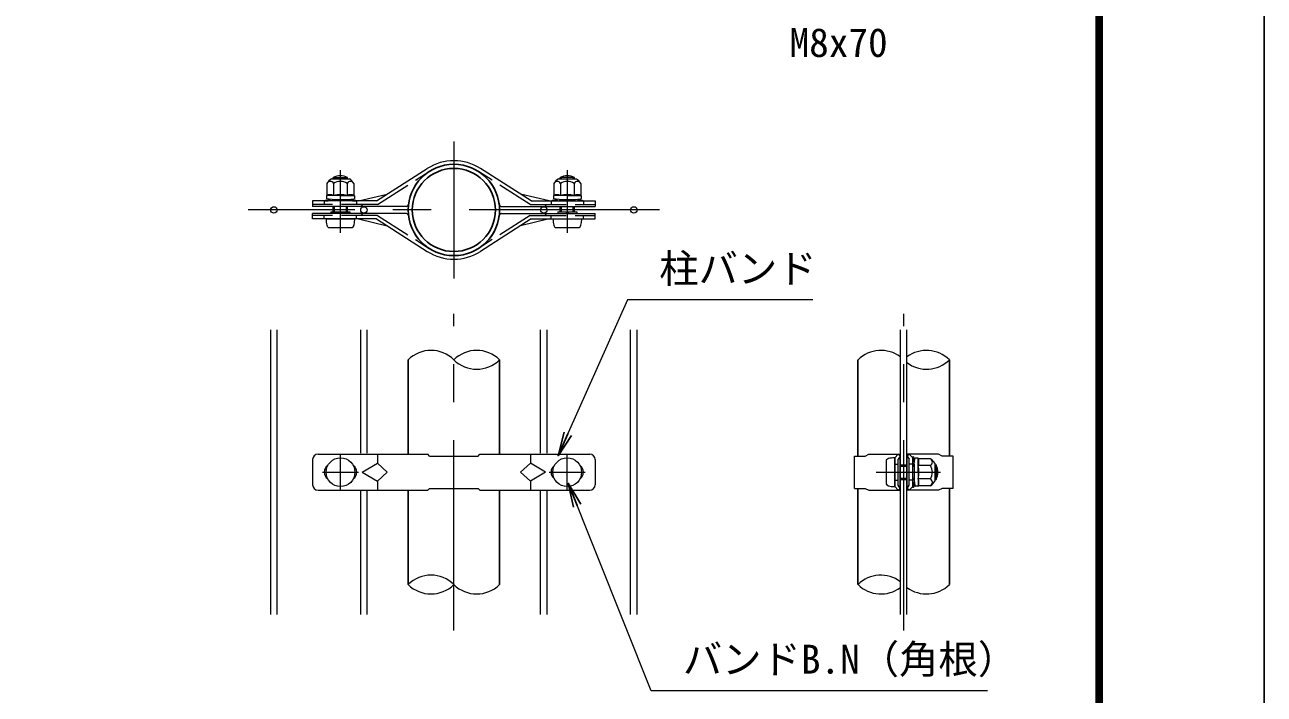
# Model space of a CAD drawing. Units: millimetres, scale not verified. Extents: x -4200 to 4200, y -2970 to 2970.
# Drawn here: x 2133 to 4200, y -168 to 949 of the extents above; entities that cross this region are included whole.
import ezdxf
from ezdxf.enums import TextEntityAlignment as Align

# ---------------------------------------------------------------- set-up
doc = ezdxf.new("R2010")
doc.units = ezdxf.units.MM
doc.header["$LTSCALE"] = 10
doc.linetypes.add('DASHED', pattern=[7.5, 6, -1.5])
doc.linetypes.add('USER1', pattern=[50.8, 31.75, -6.35, 6.35, -6.35])
for name, color, linetype, lineweight in [('0-3_D-STR-DIM', 7, 'Continuous', 13), ('0-6_D-STR1', 1, 'Continuous', 25), ('0-7_D-BMK', 2, 'USER1', 13), ('0-8_D-STR2', 7, 'Continuous', 13), ('0-9_D-STR3', 3, 'Continuous', 13), ('0-B_D-STR-TXT', 7, 'Continuous', 13), ('0-C_D-TTL', 7, 'Continuous', 25)]:
    doc.layers.add(name, color=color, linetype=linetype, lineweight=lineweight)
doc.layers.add('0-4_0', color=7, linetype='Continuous')
doc.styles.add('ＭＳ ゴシック', font='')
doc.styles.get('ＭＳ ゴシック').set_extended_font_data('MS Gothic')

# ---------------------------------------------------------------- blocks, each defined once
blk = doc.blocks.new('_Open')
at = {"layer": '0-4_0'}
blk.add_line((-10, 1.667), (0, 0), dxfattribs=at)
blk.add_lwpolyline([(-10, -1.667), (0, 0), (-10, 0)], dxfattribs=at)

msp = doc.modelspace()

# ---------------------------------------------------------------- linework, layer by layer
at = {"layer": '0-3_D-STR-DIM'}
for centre, start, end in [((2810.8, 352.03), 45.18146, 134.81854), ((2887, 352.03), 45.18146, 134.81854), ((3560.81, 352.03), 52.7739, 134.81854), ((3637.01, 352.03), 45.18146, 127.2261), ((2887, 428.71), 225.18146, 314.81854), ((3637.01, 428.71), 232.7739, 314.81854), ((2810.8, -22.97), 45.18146, 134.81854), ((3560.81, -22.97), 52.7739, 134.81854), ((2810.8, 53.71), 225.18146, 314.81854), ((2887, 53.71), 225.18146, 314.81854), ((3560.81, 53.71), 225.18146, 307.2261), ((3637.01, 53.71), 232.7739, 314.81854)]:
    msp.add_arc(centre, 54.05, start, end, dxfattribs=at)
at = {"layer": '0-6_D-STR1'}
for p, q in [((2772.7, 390.37), (2772.7, 232.87)), ((2925.1, 232.87), (2925.1, 390.37)), ((3522.71, 390.37), (3522.71, 229.87)), ((3675.11, 229.87), (3675.11, 390.37)), ((2772.7, 172.87), (2772.7, 15.37)), ((2925.1, 15.37), (2925.1, 172.87)), ((3522.71, 175.87), (3522.71, 15.37)), ((3675.11, 15.37), (3675.11, 175.87))]:
    msp.add_line(p, q, dxfattribs=at)
for radius in [76.2, 69.3]:
    msp.add_circle((2848.9, 640.37), radius, dxfattribs=at)
at = {"layer": '0-7_D-BMK'}
for p, q in [((2848.9, 754.67), (2848.9, 526.07)), ((2659.71, 602.29), (2659.71, 706.75)), ((3038.09, 602.29), (3038.09, 706.75)), ((3191.8, 640.37), (2506, 640.37)), ((2848.9, -61.32), (2848.9, 467.05)), ((3598.91, -61.32), (3598.91, 467.05)), ((2659.9, 172.87), (2659.9, 232.87)), ((3037.9, 172.87), (3037.9, 232.87)), ((2629.9, 202.87), (2689.9, 202.87)), ((3007.9, 202.87), (3067.9, 202.87)), ((3552.91, 202.87), (3660.13, 202.87))]:
    msp.add_line(p, q, dxfattribs=at)
at = {"layer": '0-8_D-STR2'}
for p, q in [((2543.5, -34.63), (2543.5, 440.37)), ((2554.3, -34.63), (2554.3, 440.37)), ((2693.5, 234.37), (2693.5, 440.37)), ((2704.3, 234.37), (2704.3, 440.37)), ((2993.5, 234.37), (2993.5, 440.37)), ((3004.3, 234.37), (3004.3, 440.37)), ((3143.5, -34.63), (3143.5, 440.37)), ((3154.3, -34.63), (3154.3, 440.37)), ((3593.51, -34.63), (3593.51, 440.37)), ((3604.31, -34.63), (3604.31, 440.37)), ((2693.5, -34.63), (2693.5, 171.37)), ((2704.3, -34.63), (2704.3, 171.37)), ((2993.5, -34.63), (2993.5, 171.37)), ((3004.3, -34.63), (3004.3, 171.37))]:
    msp.add_line(p, q, dxfattribs=at)
for centre in [(2548.9, 640.37), (2698.9, 640.37), (2998.9, 640.37), (3148.9, 640.37)]:
    msp.add_circle(centre, 5.4, dxfattribs=at)
at = {"layer": '0-9_D-STR3'}
for p, q in [((2719.97, 655.41), (2804.58, 709.59)), ((2977.84, 655.41), (2893.23, 709.59)), ((2637.2, 684.79), (2637.2, 664.71)), ((2644.71, 692.31), (2674.71, 692.31)), ((2647.71, 692.31), (2647.71, 694.33)), ((2647.71, 694.33), (2671.71, 694.33)), ((2648.46, 684.79), (2648.46, 664.41)), ((2649.75, 692.31), (2649.75, 694.33)), ((2669.68, 692.31), (2669.68, 694.33)), ((2670.97, 684.79), (2670.97, 664.41)), ((2671.71, 692.31), (2671.71, 694.33)), ((2682.23, 684.79), (2682.23, 664.71)), ((3015.58, 684.79), (3015.58, 664.71)), ((3023.09, 692.31), (3053.09, 692.31)), ((3026.09, 692.31), (3026.09, 694.33)), ((3050.09, 694.33), (3026.09, 694.33)), ((3026.84, 684.79), (3026.84, 664.41)), ((3028.12, 692.31), (3028.12, 694.33)), ((3048.06, 692.31), (3048.06, 694.33)), ((3049.35, 684.79), (3049.35, 664.41)), ((3050.09, 692.31), (3050.09, 694.33)), ((3060.61, 684.79), (3060.61, 664.71)), ((2636.46, 664.28), (2636.46, 659.27)), ((2659.71, 664.41), (2636.54, 664.41)), ((2637.2, 664.71), (2636.69, 664.57)), ((2659.71, 664.41), (2682.89, 664.41)), ((2682.96, 664.21), (2682.96, 659.27)), ((2690.06, 655.41), (2737.9, 666.9)), ((3007.75, 655.41), (2959.9, 666.9)), ((3014.84, 664.28), (3014.84, 659.27)), ((3038.09, 664.41), (3014.92, 664.41)), ((3015.58, 664.71), (3015.07, 664.57)), ((3038.09, 664.41), (3061.27, 664.41)), ((3061.34, 664.21), (3061.34, 659.27)), ((2719.97, 655.41), (2613.38, 655.41)), ((2613.38, 655.41), (2613.38, 646.41)), ((2770.17, 646.41), (2613.38, 646.41)), ((2632.71, 655.41), (2632.71, 649.41)), ((2632.71, 655.41), (2632.71, 649.41)), ((2634.21, 656.91), (2638.53, 656.91)), ((2634.21, 656.91), (2634.21, 655.41)), ((2634.21, 655.41), (2638.53, 655.41)), ((2646.21, 657.81), (2636.73, 658.98)), ((2639.41, 657.19), (2641.15, 658.43)), ((2640.28, 655.97), (2643.3, 658.13)), ((2646.21, 657.81), (2673.21, 657.81)), ((2647.71, 637.33), (2647.71, 646.41)), ((2649.75, 637.33), (2649.75, 646.41)), ((2669.68, 637.33), (2669.68, 646.41)), ((2671.71, 637.33), (2671.71, 646.41)), ((2673.21, 657.81), (2682.7, 658.98)), ((2679.15, 655.97), (2676.13, 658.13)), ((2680.02, 657.19), (2678.28, 658.43)), ((2680.9, 655.41), (2685.21, 655.41)), ((2686.72, 655.41), (2686.72, 649.41)), ((2686.72, 655.41), (2686.72, 649.41)), ((2694.22, 649.41), (2697.34, 646.41)), ((2927.64, 646.41), (3084.43, 646.41)), ((3003.59, 649.41), (3000.47, 646.41)), ((3011.09, 655.41), (3011.09, 649.41)), ((3012.59, 656.91), (3016.91, 656.91)), ((3012.59, 656.91), (3012.59, 655.41)), ((3012.59, 655.41), (3016.91, 655.41)), ((3024.59, 657.81), (3015.11, 658.98)), ((3017.78, 657.19), (3019.53, 658.43)), ((3018.66, 655.97), (3021.68, 658.13)), ((3024.59, 657.81), (3051.59, 657.81)), ((3026.09, 637.33), (3026.09, 646.41)), ((3028.12, 637.33), (3028.12, 646.41)), ((3048.06, 637.33), (3048.06, 646.41)), ((3050.09, 637.33), (3050.09, 646.41)), ((3051.59, 657.81), (3061.08, 658.98)), ((3057.53, 655.97), (3054.5, 658.13)), ((3058.4, 657.19), (3056.66, 658.43)), ((3059.27, 655.41), (3063.59, 655.41)), ((3065.1, 655.41), (3065.1, 649.41)), ((2770.17, 634.33), (2613.38, 634.33)), ((2613.38, 625.33), (2613.38, 634.33)), ((2719.97, 625.33), (2613.38, 625.33)), ((2632.71, 625.33), (2632.71, 631.33)), ((2635.71, 625.33), (2683.71, 625.33)), ((2643.76, 637.33), (2675.67, 637.33)), ((2643.76, 637.33), (2643.76, 634.33)), ((2656.53, 637.33), (2659.08, 634.33)), ((2660.35, 634.33), (2662.9, 637.33)), ((2675.67, 637.33), (2675.67, 634.33)), ((2686.72, 625.33), (2686.72, 631.33)), ((2686.72, 625.33), (2686.72, 631.33)), ((2690.06, 625.33), (2737.9, 613.84)), ((2694.22, 631.33), (2697.34, 634.33)), ((2719.97, 625.33), (2804.58, 571.14)), ((2977.84, 625.33), (2893.23, 571.14)), ((2927.64, 634.33), (3084.43, 634.33)), ((3007.75, 625.33), (2959.9, 613.84)), ((3003.59, 631.33), (3000.47, 634.33)), ((3011.09, 625.33), (3011.09, 631.33)), ((3014.09, 625.33), (3062.09, 625.33)), ((3022.14, 637.33), (3054.05, 637.33)), ((3022.14, 637.33), (3022.14, 634.33)), ((3034.91, 637.33), (3037.46, 634.33)), ((3038.73, 634.33), (3041.28, 637.33)), ((3054.05, 637.33), (3054.05, 634.33)), ((3065.1, 625.33), (3065.1, 631.33)), ((2640.21, 610.93), (2679.21, 610.93)), ((3018.59, 610.93), (3057.59, 610.93)), ((2622.4, 232.87), (2805.4, 232.87)), ((2721.4, 232.87), (2721.4, 217.87)), ((2808.4, 229.87), (2805.4, 232.87)), ((2808.4, 229.87), (2889.4, 229.87)), ((2889.4, 229.87), (2892.4, 232.87)), ((2892.4, 232.87), (3075.4, 232.87)), ((2976.4, 232.87), (2976.4, 217.87)), ((3516.71, 175.87), (3516.71, 229.87)), ((3516.71, 229.87), (3534.74, 229.87)), ((3534.74, 229.87), (3540.74, 232.87)), ((3540.74, 232.87), (3592.87, 232.87)), ((3589.86, 232.87), (3583.87, 226.87)), ((3589.86, 232.87), (3592.86, 229.87)), ((3592.86, 229.87), (3589.86, 224.38)), ((3592.87, 227.17), (3592.87, 232.87)), ((3657.08, 232.87), (3604.95, 232.87)), ((3604.95, 227.17), (3604.95, 232.87)), ((3607.95, 232.87), (3604.95, 229.87)), ((3604.95, 229.87), (3607.95, 224.38)), ((3607.95, 232.87), (3613.95, 226.87)), ((3613.95, 228.37), (3613.95, 224.05)), ((3615.45, 228.37), (3613.95, 228.37)), ((3615.45, 228.37), (3615.45, 224.05)), ((3663.08, 229.87), (3657.08, 232.87)), ((3681.11, 229.87), (3663.08, 229.87)), ((3681.11, 175.87), (3681.11, 229.87)), ((2613.4, 223.87), (2613.4, 181.87)), ((2695.9, 202.87), (2721.4, 217.87)), ((3084.4, 223.87), (3084.4, 181.87)), ((3569.47, 222.37), (3569.47, 183.37)), ((3583.87, 178.87), (3583.87, 226.87)), ((3583.87, 226.87), (3583.87, 178.87)), ((3583.87, 216.37), (3589.86, 216.37)), ((3589.86, 181.35), (3589.86, 224.38)), ((3591.39, 227.17), (3592.87, 227.17)), ((3592.86, 178.57), (3592.86, 227.17)), ((3592.86, 214.87), (3604.31, 214.87)), ((3592.86, 212.84), (3604.31, 212.84)), ((3604.95, 178.57), (3604.95, 227.17)), ((3606.43, 227.17), (3604.95, 227.17)), ((3607.95, 181.35), (3607.95, 224.38)), ((3613.95, 216.37), (3607.95, 216.37)), ((3613.95, 178.87), (3613.95, 226.87)), ((3613.95, 214.87), (3616.35, 214.87)), ((3613.95, 212.84), (3616.35, 212.84)), ((3614.51, 222.31), (3616.67, 219.28)), ((3615.73, 223.18), (3616.97, 221.44)), ((3616.35, 216.37), (3617.51, 225.85)), ((3616.35, 216.37), (3616.35, 189.37)), ((3622.82, 226.12), (3617.81, 226.12)), ((3622.95, 202.87), (3622.95, 226.04)), ((3643.33, 214.13), (3622.95, 214.13)), ((3623.24, 225.38), (3623.11, 225.9)), ((3643.33, 225.38), (3623.24, 225.38)), ((3650.85, 217.87), (3650.85, 187.87)), ((3650.85, 214.87), (3652.87, 214.87)), ((3650.85, 212.84), (3653.84, 212.84)), ((3652.87, 214.87), (3652.87, 190.87)), ((2695.9, 202.87), (2721.4, 187.87)), ((3001.9, 202.87), (2976.4, 187.87)), ((2976.4, 187.87), (2976.4, 172.87)), ((3583.87, 189.37), (3589.86, 189.37)), ((3592.86, 192.9), (3604.31, 192.9)), ((3592.86, 190.87), (3604.31, 190.87)), ((3613.95, 189.37), (3607.95, 189.37)), ((3613.95, 192.9), (3616.35, 192.9)), ((3613.95, 190.87), (3616.35, 190.87)), ((3614.51, 183.43), (3616.67, 186.46)), ((3616.35, 189.37), (3617.51, 179.88)), ((3622.95, 202.87), (3622.95, 179.69)), ((3643.33, 191.61), (3622.95, 191.61)), ((3650.85, 192.9), (3653.84, 192.9)), ((3650.85, 190.87), (3652.87, 190.87)), ((2622.4, 172.87), (2805.4, 172.87)), ((2808.4, 175.87), (2805.4, 172.87)), ((2808.4, 175.87), (2889.4, 175.87)), ((2889.4, 175.87), (2892.4, 172.87)), ((2892.4, 172.87), (3075.4, 172.87)), ((3516.71, 175.87), (3534.74, 175.87)), ((3534.74, 175.87), (3540.74, 172.87)), ((3540.74, 172.87), (3592.87, 172.87)), ((3589.86, 172.87), (3583.87, 178.87)), ((3592.86, 175.87), (3589.86, 181.35)), ((3589.86, 172.87), (3592.86, 175.87)), ((3591.39, 178.57), (3592.87, 178.57)), ((3592.87, 172.87), (3592.87, 178.57)), ((3604.95, 175.87), (3607.95, 181.35)), ((3604.95, 172.87), (3604.95, 178.57)), ((3606.43, 178.57), (3604.95, 178.57)), ((3607.95, 172.87), (3604.95, 175.87)), ((3657.08, 172.87), (3604.95, 172.87)), ((3607.95, 172.87), (3613.95, 178.87)), ((3613.95, 181.69), (3613.95, 177.37)), ((3615.73, 182.56), (3616.97, 184.3)), ((3622.75, 179.62), (3617.81, 179.62)), ((3643.33, 180.35), (3623.24, 180.35)), ((3663.08, 175.87), (3657.08, 172.87)), ((3681.11, 175.87), (3663.08, 175.87))]:
    msp.add_line(p, q, dxfattribs=at)
at = {"layer": '0-9_D-STR3', "linetype": 'DASHED'}
for p, q in [((2721.72, 649.41), (2807.81, 704.54)), ((2976.09, 649.41), (2890, 704.54)), ((2721.72, 649.41), (2613.38, 649.41)), ((2976.09, 649.41), (3084.43, 649.41)), ((2721.72, 631.33), (2613.38, 631.33)), ((2721.72, 631.33), (2807.81, 576.2)), ((2976.09, 631.33), (2890, 576.2)), ((2976.09, 631.33), (3084.43, 631.33))]:
    msp.add_line(p, q, dxfattribs=at)
at = {"layer": '0-9_D-STR3'}
for points in [[(2680.9, 656.91), (2685.21, 656.91), (2685.21, 655.41)], [(2977.84, 655.41), (3084.43, 655.41), (3084.43, 646.41)], [(3059.27, 656.91), (3063.59, 656.91), (3063.59, 655.41)], [(2977.84, 625.33), (3084.43, 625.33), (3084.43, 634.33)], [(2721.4, 217.87), (2737.9, 202.87), (2721.4, 187.87), (2721.4, 172.87)], [(3001.9, 202.87), (2976.4, 217.87), (2959.9, 202.87), (2976.4, 187.87)], [(3615.45, 181.69), (3615.45, 177.37), (3613.95, 177.37)]]:
    msp.add_lwpolyline(points, dxfattribs=at)
for centre in [(2659.9, 202.87), (3037.9, 202.87)]:
    msp.add_circle(centre, 24, dxfattribs=at)
for centre, radius, start, end in [((2848.9, 640.37), 76.2, 6.55535, 173.44465), ((2848.9, 640.37), 82.2, 57.3664, 122.6336), ((2657.48, 671.99), 24, 122.13463, 147.68315), ((2642.83, 681.74), 6.4, 28.45309, 151.54691), ((2659.71, 671.83), 25.5, 61.92751, 118.07249), ((2659.71, 667.52), 20.62, 90, 123.09348), ((2659.71, 667.52), 20.62, 56.90652, 90), ((2676.6, 681.74), 6.4, 28.45309, 151.54691), ((2661.95, 671.99), 24, 32.31685, 57.86537), ((3035.86, 671.99), 24, 122.13463, 147.68315), ((3021.21, 681.74), 6.4, 28.45309, 151.54691), ((3038.09, 671.83), 25.5, 61.92751, 118.07249), ((3038.09, 667.52), 20.62, 90, 123.09348), ((3038.09, 667.52), 20.62, 56.90652, 90), ((3054.98, 681.74), 6.4, 28.45309, 151.54691), ((3040.33, 671.99), 24, 32.31685, 57.86537), ((2636.76, 664.28), 0.3, 105, 180), ((2642.83, 649.76), 15.97, 69.37322, 112.7756), ((2659.71, 602.14), 63.57, 90, 100.20031), ((2659.71, 602.14), 63.57, 79.79969, 90), ((2676.6, 649.76), 15.97, 67.2244, 110.62678), ((2682.66, 664.21), 0.3, 0, 67.2244), ((3015.14, 664.28), 0.3, 105, 180), ((3021.21, 649.76), 15.97, 69.37322, 112.7756), ((3038.09, 602.14), 63.57, 90, 100.20031), ((3038.09, 602.14), 63.57, 79.79969, 90), ((3054.98, 649.76), 15.97, 67.2244, 110.62678), ((3061.04, 664.21), 0.3, 0, 67.2244), ((2636.76, 659.27), 0.3, 180, 263), ((2638.53, 658.41), 1.5, 270, 305.53768), ((2638.53, 658.41), 3, 270, 305.53768), ((2644.18, 656.91), 1.5, 123.43373, 125.53768), ((2675.25, 656.91), 1.5, 54.46232, 56.56627), ((2680.9, 658.41), 3, 234.46232, 270), ((2680.9, 658.41), 1.5, 234.46232, 270), ((2682.66, 659.27), 0.3, 277, 0), ((2770.22, 649.41), 3, 268.91908, 353.44465), ((2927.59, 649.41), 3, 186.55535, 271.08092), ((3015.14, 659.27), 0.3, 180, 263), ((3016.91, 658.41), 1.5, 270, 305.53768), ((3016.91, 658.41), 3, 270, 305.53768), ((3022.56, 656.91), 1.5, 123.43373, 125.53768), ((3053.63, 656.91), 1.5, 54.46232, 56.56627), ((3059.27, 658.41), 3, 234.46232, 270), ((3059.27, 658.41), 1.5, 234.46232, 270), ((3061.04, 659.27), 0.3, 277, 0), ((2770.22, 631.33), 3, 6.55535, 91.08092), ((2848.9, 640.37), 76.2, 186.55535, 353.44465), ((2927.59, 631.33), 3, 88.91908, 173.44465), ((2848.9, 640.37), 82.2, 237.3664, 302.6336), ((2622.4, 223.87), 9, 90, 180), ((3075.4, 223.87), 9, 0, 90), ((2646.4, 202.87), 13.5, 125.46791, 234.53209), ((2673.4, 202.87), 13.5, 305.46791, 54.53209), ((3024.4, 202.87), 13.5, 125.46791, 234.53209), ((3051.4, 202.87), 13.5, 305.46791, 54.53209), ((3616.95, 224.05), 3, 180, 215.53768), ((3616.95, 224.05), 1.5, 180, 215.53768), ((3615.45, 218.41), 1.5, 33.43373, 35.53768), ((3617.81, 225.82), 0.3, 90, 173), ((3622.82, 225.82), 0.3, 15, 90), ((3608.3, 219.75), 15.97, 339.37322, 22.7756), ((3560.68, 202.87), 63.57, 0, 10.20031), ((3640.28, 219.76), 6.4, 298.45309, 61.54691), ((3626.06, 202.87), 20.62, 0, 33.09348), ((3630.53, 205.1), 24, 32.13463, 57.68315), ((3630.37, 202.87), 25.5, 331.92751, 28.07249), ((3615.45, 187.33), 1.5, 324.46232, 326.56627), ((3608.3, 185.98), 15.97, 337.2244, 20.62678), ((3560.68, 202.87), 63.57, 349.79969, 0), ((3626.06, 202.87), 20.62, 326.90652, 0), ((3640.28, 185.98), 6.4, 298.45309, 61.54691), ((3630.53, 200.63), 24, 302.31685, 327.86537), ((2622.4, 181.87), 9, 180, 270), ((3075.4, 181.87), 9, 270, 0), ((3616.95, 181.69), 3, 144.46232, 180), ((3616.95, 181.69), 1.5, 144.46232, 180), ((3617.81, 179.92), 0.3, 187, 270), ((3622.75, 179.92), 0.3, 270, 337.2244)]:
    msp.add_arc(centre, radius, start, end, dxfattribs=at)
for centre, major_axis, start_param, end_param in [((2640.21, 625.33), (0, 14.4), 1.5707963, 3.1415927), ((2679.21, 625.33), (0, 14.4), 3.1415927, 4.712389), ((3018.59, 625.33), (0, 14.4), 1.5707963, 3.1415927), ((3057.59, 625.33), (0, 14.4), 3.1415927, 4.712389), ((3583.87, 222.37), (14.4, 0), 1.5707963, 3.1415927), ((3583.87, 183.37), (14.4, 0), 3.1415927, 4.712389)]:
    msp.add_ellipse(centre, major_axis=major_axis, ratio=0.3125, start_param=start_param, end_param=end_param, dxfattribs=at)
at = {"layer": '0-B_D-STR-TXT'}
for points in [[(3447.14, 490.18), (3138.35, 490.18), (3023.39, 232.14)], [(3738.58, -162.1), (3178.01, -162.1), (3040.35, 182.54)]]:
    msp.add_lwpolyline(points, dxfattribs=at)
at = {"layer": '0-C_D-TTL', "color": 2}
msp.add_lwpolyline([(-4200, 2970), (4200, 2970), (4200, -2970), (-4200, -2970)], close=True, dxfattribs=at)
at = {"layer": '0-C_D-TTL'}
for points in [[(-3930, 2750), (3930, 2750), (3930, -2750), (-3930, -2750)], [(-3927.5, 2747.5), (3927.5, 2747.5), (3927.5, -2747.5), (-3927.5, -2747.5)], [(-3925, 2745), (3925, 2745), (3925, -2745), (-3925, -2745)], [(-3922.5, 2742.5), (3922.5, 2742.5), (3922.5, -2742.5), (-3922.5, -2742.5)], [(-3920, 2740), (3920, 2740), (3920, -2740), (-3920, -2740)]]:
    msp.add_lwpolyline(points, close=True, dxfattribs=at)

# ---------------------------------------------------------------- block references
at = {"layer": '0-B_D-STR-TXT', "xscale": 4, "yscale": 4}
for p, rotation in [((3022.57, 230.31), 245.98538), ((3039.6, 184.39), 111.7749)]:
    msp.add_blockref('_Open', p, dxfattribs=dict(at, rotation=rotation))

# ---------------------------------------------------------------- texts
at = {"layer": '0-B_D-STR-TXT', "style": 'ＭＳ ゴシック'}
for s, p in [('M8x70', (3408.61, 881.36)), ('柱バンド', (3191.31, 504.29)), ('バンドB.N（角根）', (3230.71, -147.61))]:
    msp.add_text(s, height=48.09, dxfattribs=at).set_placement(p, align=Align.BOTTOM_LEFT)

doc.saveas('drawing.dxf')
